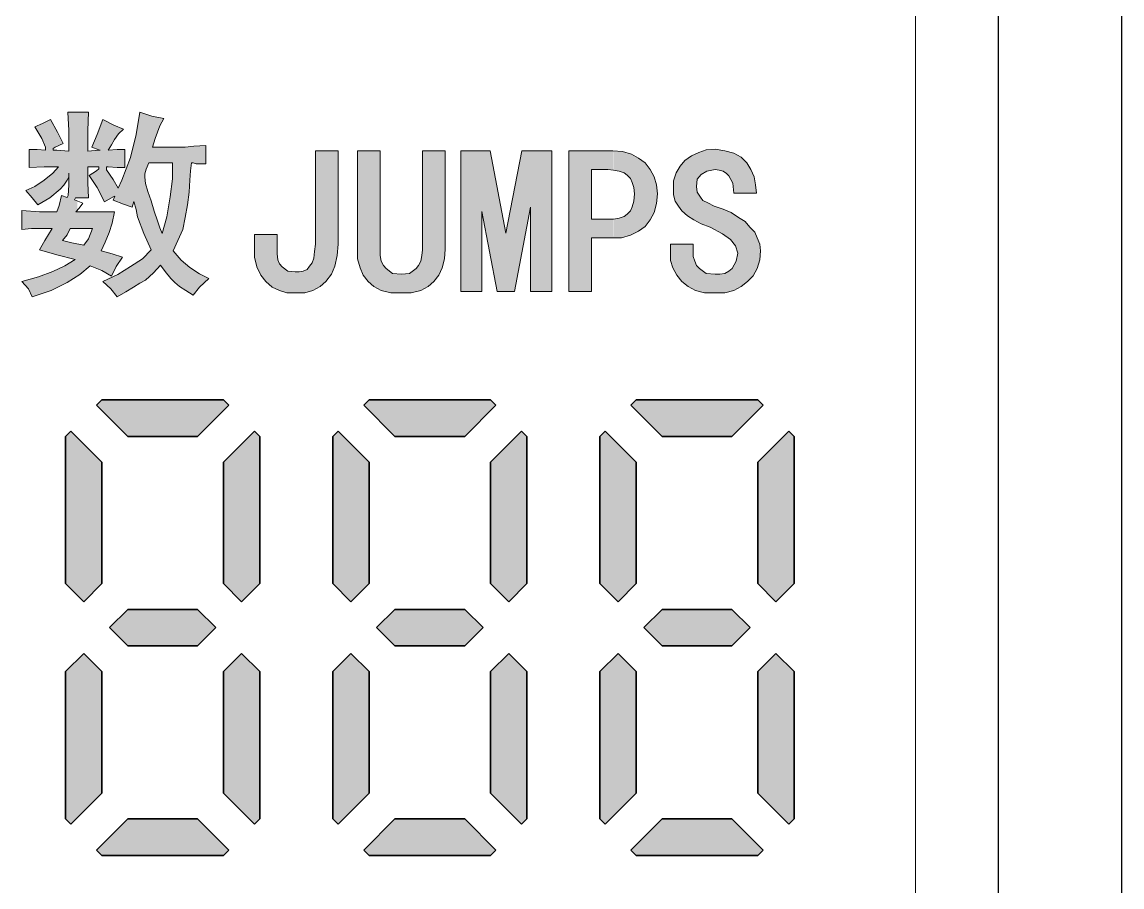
# Model space of a CAD drawing. Header units: millimetres. Extents: x -13 to 383, y -156 to 81.
# Drawn here: x 297.5 to 308.15, y 34.56 to 42.93 of the extents above; entities that cross this region are included whole.
import ezdxf

# ---------------------------------------------------------------- set-up
doc = ezdxf.new("R2010")
doc.units = ezdxf.units.MM
doc.header["$LTSCALE"] = 0.5
doc.layers.get('0').update_dxf_attribs({"lineweight": 18})
doc.layers.add('粗实线层', color=7, linetype='Continuous', lineweight=35)

msp = doc.modelspace()

# ---------------------------------------------------------------- hatches: boundary and pattern name
at = {"layer": '粗实线层', "linetype": 'Continuous'}
h = msp.add_hatch(color=8, dxfattribs=at)
h.paths.add_polyline_path([(297.833835379355, 41.09418986810644), (297.8396068954837, 41.10958057778379), (297.8568450920886, 41.15554910206373), (297.8798548048232, 41.25525785724446), (297.9343743470611, 41.2357865921592), (297.9424972456696, 41.25277945474249), (297.948883943025, 41.35496661242522), (297.948883943025, 41.43166565487198), (297.933544134536, 41.40098603789332), (297.9028645175568, 41.35496661242522), (297.8645149963331, 41.31661709120189), (297.7648062411531, 41.23224814451049), (297.6497576774831, 41.1632190063084), (297.5960683477703, 41.23224814451049), (297.534709113813, 41.30127728271259), (297.6190780605039, 41.33962680393589), (297.7111169114403, 41.40098603789332), (297.7954858581313, 41.47001517609542), (297.849175187844, 41.53137441005271), (297.7111169114403, 41.53137441005271), (297.5653887307911, 41.52370450580804), (297.5653887307911, 41.70011230343556), (297.6420877732374, 41.70011230343556), (297.7250599866363, 41.6924423991909), (297.7250599866363, 41.72048441519311), (297.6881071987057, 41.80494793046216), (297.6190780605039, 41.91999649413222), (297.6957771029502, 41.95067611111088), (297.7724761453977, 41.98902563233432), (297.8415052835995, 41.86630716441945), (297.8951946133122, 41.75892850499406), (297.8184955708659, 41.72057898377074), (297.7986008429764, 41.71063161982613), (297.7986008429764, 41.6924423991909), (297.833835379355, 41.6924423991909), (297.948883943025, 41.68477249494623), (297.948883943025, 41.88419000530757), (297.9412140387805, 42.06059780293509), (298.0329274321113, 42.06059780293509), (298.0329274321113, 41.23224814451049), (298.0141939606679, 41.23224814451049), (298.0038130437385, 41.21053157467858), (298.0329274321113, 41.19933373299671), (298.0329274321113, 41.11295780671171), (298.0179130812269, 41.09418986810644), (298.0329274321113, 41.09418986810644), (298.0329274321113, 40.93312187896828), (297.9642237515141, 40.93312187896825), (297.933544134536, 40.87176264501082), (297.8875247090677, 40.81807331529819), (297.9795635600032, 40.7950636025642), (298.0329274321113, 40.78439082814253), (298.0329274321113, 40.47368295131517), (297.933544134536, 40.41156839033056), (297.7801460496422, 40.3348693478838), (297.5960683477703, 40.27351011392636), (297.5577188265466, 40.35020915637313), (297.4963595925893, 40.41923829457519), (297.6574275817276, 40.46525772004318), (297.7954858581313, 40.51894704975595), (297.9105344218013, 40.57263637946858), (298.0102431769823, 40.63399561342601), (297.833835379355, 40.68001503889414), (297.6650974859721, 40.7260344643621), (297.7187868156849, 40.81807331529819), (297.7878159538867, 40.93312187896825), (297.7264567199294, 40.93312187896825), (297.6650974859721, 40.93312187896825), (297.5883984435258, 40.93312187896825), (297.4963595925893, 40.92545197472359), (297.4963595925893, 41.10952967659574), (297.6650974859721, 41.09418986810644)], flags=0)
h.paths.add_polyline_path([(298.0329274321113, 40.93312187896825), (298.0329274321113, 41.03616702353045), (298.0329274321113, 41.09418986810647), (298.2863597297907, 41.09418986810644), (298.3937383892163, 41.09418986810644), (298.3707286764816, 40.98681120868102), (298.3400490595035, 40.89477235774493), (298.3016995382798, 40.80273350680886), (298.263350017056, 40.71836456011744), (298.3707286764816, 40.68768494313866), (298.4704374316626, 40.65700532616), (298.4090781977053, 40.56496647522391), (298.3630587722371, 40.47292762428785), (298.2710199213017, 40.52661695400062), (298.1559713576316, 40.57263637946858), (298.0562626024505, 40.48826743277718), (298.0329274321113, 40.47368295131517), (298.0329274321113, 40.78439082814251), (298.0946121236732, 40.77205388983009), (298.1406315491415, 40.83341312378749), (298.1789810703652, 40.93312187896825)], flags=0)
h = msp.add_hatch(color=8, dxfattribs=at)
h.paths.add_polyline_path([(298.8863600003056, 41.56972393127614), (298.8863600003056, 41.61200458970453), (298.8863600003056, 41.72312201616953), (299.0763598669921, 41.72312201616953), (299.160728813683, 41.73079192041419), (299.2757773773531, 41.73846182465886), (299.2757773773531, 41.56205402703137), (299.2220880476403, 41.56205402703137), (299.1837385264176, 41.56205402703137), (299.1530589094385, 41.56972393127614), (299.1377191009494, 41.56972393127614), (299.1300491967049, 41.49302488882941), (299.1223792924593, 41.40098603789332), (299.1147093882147, 41.28593747422326), (299.0993695797257, 41.1632190063084), (299.0763598669921, 41.04050053839364), (299.0533501542575, 40.92545197472359), (299.0073307287892, 40.81807331529819), (298.9613113033221, 40.71836456011744), (299.0380103457684, 40.62632570918134), (299.1223792924593, 40.55729657097928), (299.2144181433958, 40.49593733702196), (299.3064569943323, 40.44991791155385), (299.2144181433958, 40.36554896486243), (299.1530589094385, 40.28884992241569), (299.0840297712367, 40.3348693478838), (299.0226705372793, 40.37321886910709), (298.9766511118111, 40.41156839033056), (298.9383015905874, 40.44991791155385), (298.8846122608746, 40.51894704975595), (298.8863600003056, 41.00059820093122), (298.8999520693648, 41.04817044263831), (298.9306316863428, 41.23991804875516), (298.9536413990775, 41.41632584638265), (298.9536413990775, 41.56972393127614)], flags=0)
h.paths.add_polyline_path([(298.547136474109, 41.6234132609888), (298.5543504455188, 41.65329971397196), (298.6008258038217, 41.84584048408428), (298.6391753250454, 42.06059780293509), (298.7542238887155, 42.02224828171177), (298.8692724523856, 41.99923856897777), (298.8309229311619, 41.93020943077568), (298.8079132184283, 41.86885019681824), (298.7849035056936, 41.80749096286095), (298.7618937929601, 41.72312201616953), (298.8863600003056, 41.72312201616953), (298.8863600003056, 41.56972393127614), (298.7235442717374, 41.56972393127614), (298.7005345590027, 41.50836469731874), (298.6851947505137, 41.46234527185061), (298.6851947505137, 41.43166565487198), (298.6928646547582, 41.37030642091455), (298.7158743674918, 41.29360737846793), (298.746553984471, 41.20156852753183), (298.7772336014491, 41.10185977235108), (298.8079132184283, 41.00982092141501), (298.8309229311619, 40.94079178321292), (298.8539326438965, 40.88710245350029), (298.8863600003056, 41.00059820093125), (298.8863600003056, 40.51669995620196), (298.8385928354074, 40.58030628371338), (298.7695636972045, 40.50360724126662), (298.6928646547582, 40.43457810306452), (298.6391753250454, 40.40389848608589), (298.5778160910882, 40.36554896486243), (298.5011170486418, 40.31952953939447), (298.4167481019498, 40.27351011392636), (298.3553888679925, 40.35020915637313), (298.2786898255462, 40.41923829457519), (298.4244180061943, 40.48826743277718), (298.547136474109, 40.56496647522391), (298.662185037779, 40.64166551767067), (298.746553984471, 40.7260344643621), (298.6775248462691, 40.88710245350029), (298.6161656123119, 41.04817044263831), (298.6008258038217, 41.11719958084041), (298.5811031929071, 41.19609002449982), (298.5624762825991, 41.1402092935744), (298.4781073359071, 41.17088891055306), (298.3783985807261, 41.2092384317765), (298.3957050313296, 41.2485712740569), (298.3783985807261, 41.23991804875516), (298.2940296340352, 41.19389862328717), (298.2250004958334, 41.33195689969122), (298.148301453386, 41.44700546336131), (298.2173305915889, 41.49302488882941), (298.2419838552325, 41.51219964944099), (298.2419838552325, 41.53137441005271), (298.1329616448969, 41.53137441005271), (298.1329616448969, 41.37797632515921), (298.1406315491415, 41.23224814451049), (298.0329274321113, 41.23224814451049), (298.0329274321113, 41.65329971397196), (298.0329274321113, 42.06059780293509), (298.1406315491415, 42.06059780293509), (298.1329616448969, 41.88419000530757), (298.1329616448969, 41.68477249494623), (298.2403403043224, 41.6924423991909), (298.2531574839373, 41.6924423991909), (298.2403403043224, 41.69756927103674), (298.1713111661206, 41.72057898377074), (298.2250004958334, 41.84329745168549), (298.2786898255462, 41.98902563233432), (298.3860684849717, 41.93533630262155), (298.4781073359071, 41.89698678139825), (298.4320879104389, 41.85096735593012), (298.3937383892163, 41.7972780262175), (298.3630587722371, 41.74358869650473), (298.3323709938491, 41.6924423991909), (298.4167481019498, 41.70011230343556), (298.4934471443962, 41.70011230343556), (298.4934471443962, 41.65329971397199), (298.4934471443962, 41.52370450580804), (298.4167481019498, 41.52370450580804), (298.3323791552589, 41.53137441005271), (298.3155247115726, 41.53137441005271), (298.3155247115726, 41.50296674586974), (298.3783985807261, 41.40865594213798), (298.428595208049, 41.32332167569044), (298.4627675274181, 41.40098603789332)], flags=0)
h = msp.add_hatch(color=8, dxfattribs=at)
h.paths.add_polyline_path([(303.4235322439735, 41.19892271860022), (303.4278801972092, 41.2380542977269), (303.4314026150166, 41.26975605799697), (303.4235322439735, 41.33271902634971), (303.4077915018852, 41.3799412526142), (303.3920507597968, 41.41929310783468), (303.3605692756202, 41.45077459201096), (303.3290877914434, 41.47438570514322), (303.2818655651795, 41.49012644723143), (303.2267729678713, 41.49799681827545), (303.2234951351742, 41.68650301180455), (303.3133470493561, 41.67901535228944), (303.399921130841, 41.65540423915718), (303.4707544702375, 41.61605238393673), (303.5337174385898, 41.56883015767221), (303.5809396648548, 41.5058671893195), (303.6202915200757, 41.43503384992275), (303.6439026332072, 41.35633013948194), (303.6517730042513, 41.26975605799697), (303.6439026332072, 41.17531160546798), (303.6202915200757, 41.08873752398301), (303.5809396648548, 41.01790418458626), (303.5337174385898, 40.95494121623352), (303.4707544702375, 40.90771898996903), (303.3920507597968, 40.86836713474855), (303.305476678312, 40.84475602161632), (303.2234951351742, 40.84475602161632), (303.2234951351742, 41.02577455563028), (303.2818655651795, 41.03364492667433), (303.3290877914434, 41.04938566876254), (303.3605692756202, 41.0729967818948), (303.3920507597968, 41.10447826607123), (303.4077915018852, 41.14383012129156)], flags=0)
h.paths.add_polyline_path([(303.8091804251337, 41.26188568695295), (303.8091804251337, 41.26902564092751), (303.8091804251337, 41.31697828426149), (303.8091804251337, 41.39568199470227), (303.8327915382652, 41.47438570514322), (303.8721433934861, 41.53734867349593), (303.91936561975, 41.59244127080447), (303.9823285881034, 41.63966349706897), (304.0531619274999, 41.67114498124539), (304.1239952668964, 41.69475609437765), (304.2105693483812, 41.7026264654217), (304.3050138009102, 41.68688572333349), (304.3915878823961, 41.66327461020123), (304.4624212217926, 41.6239227549809), (304.5175138191008, 41.56883015767221), (304.5568656743216, 41.5058671893195), (304.5883471584983, 41.43503384992275), (304.6040879005856, 41.35633013948194), (304.6119582716298, 41.27762642904102), (304.3915878823961, 41.27762642904102), (304.383717511352, 41.37207088157004), (304.3443656561311, 41.4429042209668), (304.3207545429985, 41.46651533409917), (304.2892730588229, 41.49012644723143), (304.2499212036021, 41.49799681827545), (304.2105693483812, 41.5058671893195), (304.1318656379406, 41.49012644723143), (304.0767730406324, 41.45864496305501), (304.0374211854115, 41.41142273679048), (304.0295508143674, 41.34058939739373), (304.0374211854115, 41.28549680008518), (304.0689026695882, 41.23827457382055), (304.0925137827207, 41.20679308964426), (304.1397360089847, 41.183181976512), (304.202698977337, 41.15170049233572), (304.2892730588229, 41.1202190081593), (304.3679767692636, 41.08873752398301), (304.4388101086601, 41.04151529771849), (304.5017730770124, 41.00216344249804), (304.5489953032774, 40.9470708451895), (304.5962175295414, 40.89984861892498), (304.619828642674, 40.84475602161632), (304.6434397558065, 40.78179305326358), (304.6513101268506, 40.71883008491102), (304.6434397558065, 40.63225600342605), (304.619828642674, 40.54568192194108), (304.5804767874541, 40.47484858254433), (304.5253841901449, 40.41975598523564), (304.4624212217926, 40.37253375897114), (304.3915878823961, 40.33318190375081), (304.3050138009102, 40.30957079061841), (304.2105693483812, 40.30957079061841), (304.1082545248091, 40.30957079061841), (304.0216804433232, 40.33318190375081), (303.9508471039267, 40.37253375897114), (303.8878841355744, 40.41975598523564), (303.8406619093093, 40.48271895358835), (303.8013100540895, 40.5535522929851), (303.777698940957, 40.62438563238186), (303.777698940957, 40.71095971386683), (303.777698940957, 40.78179305326358), (303.9980693301918, 40.78179305326358), (303.9980693301918, 40.71883008491102), (303.9980693301918, 40.66373748760233), (304.013810072279, 40.61651526133784), (304.0295508143674, 40.57716340611736), (304.061032298544, 40.54568192194108), (304.1239952668964, 40.49845969567656), (304.2105693483812, 40.49058932463254), (304.2577915746463, 40.49058932463254), (304.3050138009102, 40.49845969567656), (304.3443656561311, 40.52207080880882), (304.3758471403078, 40.54568192194108), (304.4151989955276, 40.61651526133784), (304.4309397376159, 40.69521897177876), (304.4073286244834, 40.76605231117551), (304.3601063982194, 40.82901527952811), (304.2814026877788, 40.88410787683677), (304.1633471221172, 40.9470708451895), (304.0767730406324, 40.97855232936578), (304.0059397012359, 41.01790418458626), (303.9429767328825, 41.0572560398067), (303.8878841355744, 41.10447826607123), (303.8564026513977, 41.15170049233572), (303.824921167221, 41.19892271860022)], flags=0)
h.paths.add_polyline_path([(302.7939025604461, 40.32531153270662), (302.7939025604461, 41.42388235693051), (302.7939025604461, 41.68688572333349), (303.2189025968271, 41.68688572333349), (303.2234951351742, 41.68650301180455), (303.2234951351742, 41.49799681827545), (303.1716803705621, 41.5058671893195), (303.0142729496808, 41.5058671893195), (303.0142729496808, 41.02577455563028), (303.1716803705621, 41.02577455563028), (303.2267729678713, 41.02577455563028), (303.2234951351742, 40.84475602161635), (303.211032225783, 40.84475602161632), (303.0142729496808, 40.84475602161632), (303.0142729496808, 40.32531153270662)], flags=0)
h.paths.add_polyline_path([(302.1839488045296, 40.89029173979995), (302.2728277691435, 41.35161588946244), (302.3374210398894, 41.68688572333349), (302.6286247685206, 41.68688572333349), (302.6286247685206, 40.32531153270662), (302.4239951213742, 40.32531153270662), (302.4239951213742, 41.139723840747), (302.2665877004929, 40.32531153270662), (302.1013099085663, 40.32531153270662), (301.9517728587292, 41.09900322534489), (301.9517728587292, 40.32531153270662), (301.7471432115828, 40.32531153270662), (301.7471432115828, 41.35161588946244), (301.7471432115828, 41.68688572333349), (302.0304765691698, 41.68688572333349), (302.0950698399158, 41.35161588946244)], flags=0)
h.paths.add_polyline_path([(301.377235772511, 40.72670045595504), (301.377235772511, 41.34129210839561), (301.377235772511, 41.68688572333349), (301.5976061617446, 41.68688572333349), (301.5976061617446, 40.73457082699909), (301.5897357907015, 40.64012637447007), (301.566124677569, 40.5535522929851), (301.5346431933923, 40.48271895358835), (301.4874209671283, 40.41975598523564), (301.4323283698191, 40.37253375897114), (301.3614950304226, 40.33318190375081), (301.2670505778936, 40.30957079061841), (301.1726061253646, 40.30957079061841), (301.0702913017914, 40.30957079061841), (300.9758468492624, 40.33318190375081), (300.9050135098659, 40.37253375897114), (300.8499209125567, 40.41975598523564), (300.8026986862927, 40.48271895358835), (300.771217202116, 40.5535522929851), (300.7476060889835, 40.64012637447007), (300.7476060889835, 40.73457082699909), (300.7476060889835, 41.34129210839555), (300.7476060889835, 41.68688572333349), (300.9679764782182, 41.68688572333349), (300.9679764782182, 41.34129210839555), (300.9679764782182, 40.72670045595504), (300.9679764782182, 40.67160785864638), (300.9758468492624, 40.61651526133784), (300.9994579623949, 40.57716340611736), (301.0230690755274, 40.54568192194108), (301.0860320438798, 40.49845969567656), (301.1726061253646, 40.49058932463254), (301.2513098358053, 40.49845969567656), (301.3142728041576, 40.54568192194108), (301.3378839172901, 40.57716340611736), (301.3614950304226, 40.61651526133784), (301.3693654014668, 40.67160785864638)], flags=0)
h.paths.add_polyline_path([(300.3383467946919, 40.78179305326358), (300.3383467946919, 41.28967320306128), (300.3383467946919, 41.68688572333349), (300.5587171839255, 41.68688572333349), (300.5587171839255, 40.78179305326358), (300.5508468128813, 40.67160785864638), (300.5272356997499, 40.56929303507331), (300.4957542155732, 40.49058932463254), (300.440661618265, 40.41975598523564), (300.3855690209558, 40.37253375897114), (300.3147356815593, 40.33318190375081), (300.2360319711187, 40.30957079061841), (300.1494578896338, 40.30957079061841), (300.0628838081479, 40.30957079061841), (299.9920504687515, 40.33318190375081), (299.9212171293549, 40.3646633879271), (299.8582541610027, 40.41975598523564), (299.8110319347376, 40.48271895358835), (299.7716800795178, 40.56142266402929), (299.7480689663853, 40.65586711655828), (299.7480689663853, 40.77392268221956), (299.7480689663853, 40.87623750579274), (299.968439355619, 40.87623750579274), (299.968439355619, 40.7503115690873), (299.968439355619, 40.68734860073459), (299.9763097266631, 40.63225600342605), (299.9920504687515, 40.59290414820558), (300.015661581884, 40.56142266402929), (300.0707541791921, 40.52207080880882), (300.1415875185897, 40.51420043776477), (300.1809393738095, 40.51420043776477), (300.2202912290304, 40.52207080880882), (300.2596430842501, 40.53781155089703), (300.2832541973826, 40.56929303507331), (300.3068653105151, 40.60077451924963), (300.3226060526035, 40.64799674551426), (300.3304764236477, 40.71095971386683)], flags=0)
h = msp.add_hatch(color=8, dxfattribs=at)
h.paths.add_polyline_path([(298.5206605031314, 38.92056893629652), (298.2553998526031, 39.18582958676961), (298.2194063642352, 39.22182307512998), (298.2710934030316, 39.27351011392636), (299.447563995294, 39.27351011392636), (299.4992510338279, 39.22182307512992), (299.1979968949317, 38.92056893629643)], flags=0)
h.paths.add_polyline_path([(299.4475639950313, 37.49366544270075), (299.4475639950314, 38.46259070297157), (299.4475639950314, 38.67100183654378), (299.7488181338688, 38.97225597508896), (299.8005051726316, 38.92056893632622), (299.8005051726315, 37.49366544280346), (299.6240345839319, 37.31719485410594)], flags=0)
h.paths.add_polyline_path([(298.5206605030042, 36.8911571651748), (298.4311576192549, 36.98066004891473), (298.344189914195, 37.06762775396561), (298.5206605030042, 37.24409834267783), (299.1979968950103, 37.24409834272632), (299.3744674838268, 37.06762775392809), (299.1979968950588, 36.89115716517472)], flags=0)
h.paths.add_polyline_path([(297.9181522254315, 37.49366544280352), (297.9181522254315, 38.0655183746118), (297.9181522254315, 38.92056893649044), (297.9698392641943, 38.97225597508901), (298.2710934030459, 38.67100183630018), (298.2710934030316, 37.4936654427008), (298.0946228143322, 37.31719485410599)], flags=0)
h.paths.add_polyline_path([(297.9181522254315, 35.21468657136219), (297.9181522254315, 36.2290588559481), (297.9181522254315, 36.64159006504912), (298.0946228141309, 36.81806065374656), (298.2710934029884, 36.64159006510869), (298.2710934030316, 35.46425367137405), (297.9698392641943, 35.16299953276356)], flags=0)
h.paths.add_polyline_path([(298.2194063642352, 34.91343243272266), (298.3934498434626, 35.08747591191388), (298.5206605031314, 35.21468657155611), (299.1979968947718, 35.2146865715263), (299.4992510338279, 34.91343243272274), (299.4475639950314, 34.86174539392636), (298.2710934030316, 34.8617453939263)], flags=0)
h.paths.add_polyline_path([(299.4475639950314, 35.46425367157008), (299.4475639950314, 35.72562786820635), (299.4475639950313, 36.64159006515189), (299.6240345837307, 36.8180606537467), (299.8005051725882, 36.64159006510877), (299.8005051726316, 35.21468657123165), (299.7488181338688, 35.16299953276368)], flags=0)
h = msp.add_hatch(color=8, dxfattribs=at)
h.paths.add_polyline_path([(301.786232197587, 38.92056893629652), (302.0514928481153, 39.18582958676961), (302.0874863364831, 39.22182307512998), (302.0357992976867, 39.27351011392628), (300.8593287054243, 39.27351011392628), (300.8076416668904, 39.22182307512992), (301.1088958057865, 38.92056893629643)], flags=0)
h.paths.add_polyline_path([(300.8593287056869, 37.49366544270075), (300.8593287056868, 38.46259070297157), (300.8593287056868, 38.67100183654378), (300.5580745668495, 38.97225597508896), (300.5063875280868, 38.92056893632622), (300.5063875280869, 37.4936654428034), (300.6828581167863, 37.31719485410594)], flags=0)
h.paths.add_polyline_path([(301.7862321977142, 36.89115716517472), (301.8757350814635, 36.98066004891473), (301.9627027865234, 37.06762775396561), (301.7862321977142, 37.24409834267783), (301.108895805708, 37.24409834272632), (300.9324252168915, 37.06762775392809), (301.1088958056595, 36.89115716517472)], flags=0)
h.paths.add_polyline_path([(302.3887404752867, 37.49366544280352), (302.3887404752867, 38.0655183746118), (302.3887404752867, 38.92056893649038), (302.337053436524, 38.97225597508901), (302.0357992976724, 38.67100183630018), (302.0357992976867, 37.4936654427008), (302.2122698863861, 37.31719485410599)], flags=0)
h.paths.add_polyline_path([(302.3887404752867, 35.21468657136219), (302.3887404752867, 36.2290588559481), (302.3887404752867, 36.64159006504912), (302.2122698865874, 36.81806065374656), (302.0357992977299, 36.64159006510869), (302.0357992976867, 35.46425367137405), (302.337053436524, 35.16299953276356)], flags=0)
h.paths.add_polyline_path([(302.0874863364831, 34.91343243272266), (301.9134428572556, 35.08747591191388), (301.786232197587, 35.21468657155611), (301.1088958059465, 35.2146865715263), (300.8076416668904, 34.91343243272274), (300.8593287056868, 34.86174539392636), (302.0357992976867, 34.8617453939263)], flags=0)
h.paths.add_polyline_path([(300.8593287056868, 35.46425367157008), (300.8593287056868, 35.72562786820635), (300.8593287056869, 36.64159006515189), (300.6828581169875, 36.8180606537467), (300.5063875281301, 36.64159006510877), (300.5063875280868, 35.21468657123165), (300.5580745668495, 35.16299953276368)], flags=0)
h = msp.add_hatch(color=8, dxfattribs=at)
h.paths.add_polyline_path([(304.374467499987, 38.92056893629652), (304.6397281505153, 39.18582958676961), (304.6757216388831, 39.22182307512998), (304.6240346000867, 39.27351011392628), (303.4475640078243, 39.27351011392628), (303.3958769692904, 39.22182307512992), (303.6971311081865, 38.92056893629643)], flags=0)
h.paths.add_polyline_path([(303.4475640080869, 37.49366544270075), (303.4475640080868, 38.46259070297157), (303.4475640080868, 38.67100183654378), (303.1463098692495, 38.97225597508896), (303.0946228304867, 38.92056893632622), (303.0946228304869, 37.4936654428034), (303.2710934191863, 37.31719485410594)], flags=0)
h.paths.add_polyline_path([(304.3744675001142, 36.89115716517472), (304.4639703838633, 36.98066004891473), (304.5509380889234, 37.06762775396561), (304.3744675001142, 37.24409834267783), (303.697131108108, 37.24409834272632), (303.5206605192915, 37.06762775392809), (303.6971311080595, 36.89115716517472)], flags=0)
h.paths.add_polyline_path([(304.9769757776867, 37.49366544280352), (304.9769757776867, 38.0655183746118), (304.9769757776867, 38.92056893649038), (304.925288738924, 38.97225597508901), (304.6240346000724, 38.67100183630018), (304.6240346000867, 37.4936654427008), (304.8005051887861, 37.31719485410599)], flags=0)
h.paths.add_polyline_path([(304.9769757776867, 35.21468657136219), (304.9769757776867, 36.2290588559481), (304.9769757776867, 36.64159006504912), (304.8005051889874, 36.81806065374656), (304.6240346001298, 36.64159006510869), (304.6240346000867, 35.46425367137405), (304.925288738924, 35.16299953276356)], flags=0)
h.paths.add_polyline_path([(304.6757216388831, 34.91343243272266), (304.5016781596557, 35.08747591191388), (304.374467499987, 35.21468657155611), (303.6971311083465, 35.2146865715263), (303.3958769692904, 34.91343243272274), (303.4475640080868, 34.86174539392636), (304.6240346000866, 34.8617453939263)], flags=0)
h.paths.add_polyline_path([(303.4475640080868, 35.46425367157008), (303.4475640080868, 35.72562786820635), (303.4475640080869, 36.64159006515189), (303.2710934193875, 36.8180606537467), (303.0946228305301, 36.64159006510877), (303.0946228304867, 35.21468657123165), (303.1463098692495, 35.16299953276368)], flags=0)

# ---------------------------------------------------------------- linework, layer by layer
at = {"color": 4, "linetype": 'Continuous', "lineweight": 25}
for p, q in [((306.9534464405111, 48.64999987148562), (306.9534464405111, 20.64999900721827)), ((308.1534467303387, 20.64999900721827), (308.1534467303387, 48.64999987148562))]:
    msp.add_line(p, q, dxfattribs=at)
at = {"ltscale": 0.5}
for p, q in [((306.9534464405111, 20.64999900721827), (306.9534464405111, 48.64999987148562)), ((308.1534467303387, 48.64999987148562), (308.1534467303387, 20.64999900721827))]:
    msp.add_line(p, q, dxfattribs=at)
at = {"color": 8, "ltscale": 0.5}
msp.add_line((306.1534464405111, 22.44999900738389), (306.1534464405111, 46.84999987143186), dxfattribs=at)
at = {"color": 8, "lineweight": 0}
for points in [[(298.1329616448969, 41.68477249494623), (298.2403403043224, 41.6924423991909), (298.2531574839373, 41.6924423991909), (298.2403403043224, 41.69756927103674), (298.1713111661206, 41.72057898377074), (298.2250004958334, 41.84329745168549), (298.2786898255462, 41.98902563233432), (298.3860684849717, 41.93533630262155), (298.4781073359071, 41.89698678139825), (298.4320879104389, 41.85096735593012), (298.3937383892163, 41.7972780262175), (298.3630587722371, 41.74358869650473), (298.3323709938491, 41.6924423991909), (298.3323791552589, 41.6924423991909), (298.4167481019498, 41.70011230343556), (298.4934471443962, 41.70011230343556), (298.4934471443962, 41.52370450580804), (298.4167481019498, 41.52370450580804), (298.3323791552589, 41.53137441005271), (298.3155247115726, 41.53137441005271), (298.3155247115726, 41.50296674586974), (298.3783985807261, 41.40865594213798), (298.428595208049, 41.32332167569044), (298.4627675274181, 41.40098603789332), (298.547136474109, 41.6234132609888), (298.6008258038217, 41.84584048408428), (298.6391753250454, 42.06059780293509), (298.7542238887155, 42.02224828171177), (298.8692724523856, 41.99923856897777), (298.8309229311619, 41.93020943077568), (298.8079132184283, 41.86885019681824), (298.7849035056936, 41.80749096286095), (298.7618937929601, 41.72312201616953), (299.0763598669921, 41.72312201616953), (299.160728813683, 41.73079192041419), (299.2757773773531, 41.73846182465886), (299.2757773773531, 41.56205402703137), (299.2220880476403, 41.56205402703137), (299.1837385264176, 41.56205402703137), (299.1530589094385, 41.56972393127614), (299.1377191009494, 41.56972393127614), (299.1300491967049, 41.49302488882941), (299.1223792924593, 41.40098603789332), (299.1147093882147, 41.28593747422326), (299.0993695797257, 41.1632190063084), (299.0763598669921, 41.04050053839364), (299.0533501542575, 40.92545197472359), (299.0073307287892, 40.81807331529819), (298.9613113033221, 40.71836456011744), (299.0380103457684, 40.62632570918134), (299.1223792924593, 40.55729657097928), (299.2144181433958, 40.49593733702196), (299.3064569943323, 40.44991791155385), (299.2144181433958, 40.36554896486243), (299.1530589094385, 40.28884992241569), (299.0840297712367, 40.3348693478838), (299.0226705372793, 40.37321886910709), (298.9766511118111, 40.41156839033056), (298.9383015905874, 40.44991791155385), (298.8846122608746, 40.51894704975595), (298.8385928354074, 40.58030628371338), (298.7695636972045, 40.50360724126662), (298.6928646547582, 40.43457810306452), (298.6391753250454, 40.40389848608589), (298.5778160910882, 40.36554896486243), (298.5011170486418, 40.31952953939447), (298.4167481019498, 40.27351011392636), (298.3553888679925, 40.35020915637313), (298.2786898255462, 40.41923829457519), (298.4244180061943, 40.48826743277718), (298.547136474109, 40.56496647522391), (298.662185037779, 40.64166551767067), (298.746553984471, 40.7260344643621), (298.6775248462691, 40.88710245350029), (298.6161656123119, 41.04817044263831), (298.6008258038217, 41.11719958084041), (298.5811031929071, 41.19609002449982), (298.5624762825991, 41.1402092935744), (298.4781073359071, 41.17088891055306), (298.3783985807261, 41.2092384317765), (298.3957050313296, 41.2485712740569), (298.3783985807261, 41.23991804875516), (298.2940296340352, 41.19389862328717), (298.2250004958334, 41.33195689969122), (298.148301453386, 41.44700546336131), (298.2173305915889, 41.49302488882941), (298.2419838552325, 41.51219964944099), (298.2419838552325, 41.53137441005271), (298.2403403043224, 41.53137441005271), (298.1329616448969, 41.53137441005271), (298.1329616448969, 41.37797632515921), (298.1406315491415, 41.23224814451049), (298.0141939606679, 41.23224814451049), (298.0038130437385, 41.21053157467858), (298.0869422194287, 41.17855881479773), (298.0485926982061, 41.13253938932974), (298.0179130812269, 41.09418986810644), (298.2863597297907, 41.09418986810644), (298.3937383892163, 41.09418986810644), (298.3707286764816, 40.98681120868102), (298.3400490595035, 40.89477235774493), (298.3016995382798, 40.80273350680886), (298.263350017056, 40.71836456011744), (298.3707286764816, 40.68768494313866), (298.4704374316626, 40.65700532616), (298.4090781977053, 40.56496647522391), (298.3630587722371, 40.47292762428785), (298.2710199213017, 40.52661695400062), (298.1559713576316, 40.57263637946858), (298.0562626024505, 40.48826743277718), (297.933544134536, 40.41156839033056), (297.7801460496422, 40.3348693478838), (297.5960683477703, 40.27351011392636), (297.5577188265466, 40.35020915637313), (297.4963595925893, 40.41923829457519), (297.6574275817276, 40.46525772004318), (297.7954858581313, 40.51894704975595), (297.9105344218013, 40.57263637946858), (298.0102431769823, 40.63399561342601), (297.833835379355, 40.68001503889414), (297.6650974859721, 40.7260344643621), (297.7187868156849, 40.81807331529819), (297.7878159538867, 40.93312187896825), (297.7264567199294, 40.93312187896825), (297.6650974859721, 40.93312187896825), (297.5883984435258, 40.93312187896825), (297.4963595925893, 40.92545197472359), (297.4963595925893, 41.10952967659574), (297.6650974859721, 41.09418986810644), (297.833835379355, 41.09418986810644), (297.8568450920886, 41.15554910206373), (297.8798548048232, 41.25525785724446), (297.9343743470611, 41.2357865921592), (297.9424972456696, 41.25277945474249), (297.948883943025, 41.35496661242522), (297.948883943025, 41.47001517609542), (297.948883943025, 41.43166565487198), (297.933544134536, 41.40098603789332), (297.9028645175568, 41.35496661242522), (297.8645149963331, 41.31661709120189), (297.7648062411531, 41.23224814451049), (297.6497576774831, 41.1632190063084), (297.5960683477703, 41.23224814451049), (297.534709113813, 41.30127728271259), (297.6190780605039, 41.33962680393589), (297.7111169114403, 41.40098603789332), (297.7954858581313, 41.47001517609542), (297.849175187844, 41.53137441005271), (297.7111169114403, 41.53137441005271), (297.5653887307911, 41.52370450580804), (297.5653887307911, 41.70011230343556), (297.6420877732374, 41.70011230343556), (297.7250599866363, 41.6924423991909), (297.7250599866363, 41.72048441519311), (297.6881071987057, 41.80494793046216), (297.6190780605039, 41.91999649413222), (297.6957771029502, 41.95067611111088), (297.7724761453977, 41.98902563233432), (297.8415052835995, 41.86630716441945), (297.8951946133122, 41.75892850499406), (297.8184955708659, 41.72057898377074), (297.7986008429764, 41.71063161982613), (297.7986008429764, 41.6924423991909), (297.833835379355, 41.6924423991909), (297.948883943025, 41.68477249494623), (297.948883943025, 41.88419000530757), (297.9412140387805, 42.06059780293509), (298.1406315491415, 42.06059780293509), (298.1329616448969, 41.88419000530757)], [(302.4239951213742, 41.139723840747), (302.2665877004929, 40.32531153270662), (302.1013099085663, 40.32531153270662), (301.9517728587292, 41.09900322534489), (301.9517728587292, 40.32531153270662), (301.7471432115828, 40.32531153270662), (301.7471432115828, 41.68688572333349), (302.0304765691698, 41.68688572333349), (302.1839488045296, 40.89029173979995), (302.3374210398894, 41.68688572333349), (302.6286247685206, 41.68688572333349), (302.6286247685206, 40.32531153270662), (302.4239951213742, 40.32531153270662)]]:
    msp.add_lwpolyline(points, close=True, dxfattribs=at)
for points in [[(300.5587171839255, 40.78179305326358), (300.5508468128813, 40.67160785864638), (300.5272356997499, 40.56929303507331), (300.4957542155732, 40.49058932463254), (300.440661618265, 40.41975598523564), (300.3855690209558, 40.37253375897114), (300.3147356815593, 40.33318190375081), (300.2360319711187, 40.30957079061841), (300.1494578896338, 40.30957079061841), (300.0628838081479, 40.30957079061841), (299.9920504687515, 40.33318190375081), (299.9212171293549, 40.3646633879271), (299.8582541610027, 40.41975598523564), (299.8110319347376, 40.48271895358835), (299.7716800795178, 40.56142266402929), (299.7480689663853, 40.65586711655828), (299.7480689663853, 40.77392268221956), (299.7480689663853, 40.87623750579274), (299.968439355619, 40.87623750579274), (299.968439355619, 40.7503115690873), (299.968439355619, 40.68734860073459), (299.9763097266631, 40.63225600342605), (299.9920504687515, 40.59290414820558), (300.015661581884, 40.56142266402929), (300.0707541791921, 40.52207080880882), (300.1415875185897, 40.51420043776477), (300.1809393738095, 40.51420043776477), (300.2202912290304, 40.52207080880882), (300.2596430842501, 40.53781155089703), (300.2832541973826, 40.56929303507331), (300.3068653105151, 40.60077451924963), (300.3226060526035, 40.64799674551426), (300.3304764236477, 40.71095971386683), (300.3383467946919, 40.78179305326358), (300.3383467946919, 41.68688572333349), (300.5587171839255, 41.68688572333349), (300.5587171839255, 40.78179305326358)], [(301.5976061617446, 40.73457082699909), (301.5897357907015, 40.64012637447007), (301.566124677569, 40.5535522929851), (301.5346431933923, 40.48271895358835), (301.4874209671283, 40.41975598523564), (301.4323283698191, 40.37253375897114), (301.3614950304226, 40.33318190375081), (301.2670505778936, 40.30957079061841), (301.1726061253646, 40.30957079061841), (301.0702913017914, 40.30957079061841), (300.9758468492624, 40.33318190375081), (300.9050135098659, 40.37253375897114), (300.8499209125567, 40.41975598523564), (300.8026986862927, 40.48271895358835), (300.771217202116, 40.5535522929851), (300.7476060889835, 40.64012637447007), (300.7476060889835, 40.73457082699909), (300.7476060889835, 41.68688572333349), (300.9679764782182, 41.68688572333349), (300.9679764782182, 40.72670045595504), (300.9679764782182, 40.67160785864638), (300.9758468492624, 40.61651526133784), (300.9994579623949, 40.57716340611736), (301.0230690755274, 40.54568192194108), (301.0860320438798, 40.49845969567656), (301.1726061253646, 40.49058932463254), (301.2513098358053, 40.49845969567656), (301.3142728041576, 40.54568192194108), (301.3378839172901, 40.57716340611736), (301.3614950304226, 40.61651526133784), (301.3693654014668, 40.67160785864638), (301.377235772511, 40.72670045595504), (301.377235772511, 41.68688572333349), (301.5976061617446, 41.68688572333349), (301.5976061617446, 40.73457082699909)], [(303.6517730042513, 41.26975605799697), (303.6439026332072, 41.17531160546798), (303.6202915200757, 41.08873752398301), (303.5809396648548, 41.01790418458626), (303.5337174385898, 40.95494121623352), (303.4707544702375, 40.90771898996903), (303.3920507597968, 40.86836713474855), (303.305476678312, 40.84475602161632), (303.211032225783, 40.84475602161632), (303.0142729496808, 40.84475602161632), (303.0142729496808, 40.32531153270662), (302.7939025604461, 40.32531153270662), (302.7939025604461, 41.68688572333349), (303.2189025968271, 41.68688572333349), (303.3133470493561, 41.67901535228944), (303.399921130841, 41.65540423915718), (303.4707544702375, 41.61605238393673), (303.5337174385898, 41.56883015767221), (303.5809396648548, 41.5058671893195), (303.6202915200757, 41.43503384992275), (303.6439026332072, 41.35633013948194), (303.6517730042513, 41.26975605799697)], [(304.6513101268506, 40.71883008491102), (304.6434397558065, 40.63225600342605), (304.619828642674, 40.54568192194108), (304.5804767874541, 40.47484858254433), (304.5253841901449, 40.41975598523564), (304.4624212217926, 40.37253375897114), (304.3915878823961, 40.33318190375081), (304.3050138009102, 40.30957079061841), (304.2105693483812, 40.30957079061841), (304.1082545248091, 40.30957079061841), (304.0216804433232, 40.33318190375081), (303.9508471039267, 40.37253375897114), (303.8878841355744, 40.41975598523564), (303.8406619093093, 40.48271895358835), (303.8013100540895, 40.5535522929851), (303.777698940957, 40.62438563238186), (303.777698940957, 40.71095971386683), (303.777698940957, 40.78179305326358), (303.9980693301918, 40.78179305326358), (303.9980693301918, 40.71883008491102), (303.9980693301918, 40.66373748760233), (304.013810072279, 40.61651526133784), (304.0295508143674, 40.57716340611736), (304.061032298544, 40.54568192194108), (304.1239952668964, 40.49845969567656), (304.2105693483812, 40.49058932463254), (304.2577915746463, 40.49058932463254), (304.3050138009102, 40.49845969567656), (304.3443656561311, 40.52207080880882), (304.3758471403078, 40.54568192194108), (304.4151989955276, 40.61651526133784), (304.4309397376159, 40.69521897177876), (304.4073286244834, 40.76605231117551), (304.3601063982194, 40.82901527952811), (304.2814026877788, 40.88410787683677), (304.1633471221172, 40.9470708451895), (304.0767730406324, 40.97855232936578), (304.0059397012359, 41.01790418458626), (303.9429767328825, 41.0572560398067), (303.8878841355744, 41.10447826607123), (303.8564026513977, 41.15170049233572), (303.824921167221, 41.19892271860022), (303.8091804251337, 41.26188568695295), (303.8091804251337, 41.31697828426149), (303.8091804251337, 41.39568199470227), (303.8327915382652, 41.47438570514322), (303.8721433934861, 41.53734867349593), (303.91936561975, 41.59244127080447), (303.9823285881034, 41.63966349706897), (304.0531619274999, 41.67114498124539), (304.1239952668964, 41.69475609437765), (304.2105693483812, 41.7026264654217), (304.3050138009102, 41.68688572333349), (304.3915878823961, 41.66327461020123), (304.4624212217926, 41.6239227549809), (304.5175138191008, 41.56883015767221), (304.5568656743216, 41.5058671893195), (304.5883471584983, 41.43503384992275), (304.6040879005856, 41.35633013948194), (304.6119582716298, 41.27762642904102), (304.3915878823961, 41.27762642904102), (304.383717511352, 41.37207088157004), (304.3443656561311, 41.4429042209668), (304.3207545429985, 41.46651533409917), (304.2892730588229, 41.49012644723143), (304.2499212036021, 41.49799681827545), (304.2105693483812, 41.5058671893195), (304.1318656379406, 41.49012644723143), (304.0767730406324, 41.45864496305501), (304.0374211854115, 41.41142273679048), (304.0295508143674, 41.34058939739373), (304.0374211854115, 41.28549680008518), (304.0689026695882, 41.23827457382055), (304.0925137827207, 41.20679308964426), (304.1397360089847, 41.183181976512), (304.202698977337, 41.15170049233572), (304.2892730588229, 41.1202190081593), (304.3679767692636, 41.08873752398301), (304.4388101086601, 41.04151529771849), (304.5017730770124, 41.00216344249804), (304.5489953032774, 40.9470708451895), (304.5962175295414, 40.89984861892498), (304.619828642674, 40.84475602161632), (304.6434397558065, 40.78179305326358), (304.6513101268506, 40.71883008491102)], [(298.7235442717374, 41.56972393127614), (298.7005345590027, 41.50836469731874), (298.6851947505137, 41.46234527185061), (298.6851947505137, 41.43166565487198), (298.6928646547582, 41.37030642091455), (298.7158743674918, 41.29360737846793), (298.746553984471, 41.20156852753183), (298.7772336014491, 41.10185977235108), (298.8079132184283, 41.00982092141501), (298.8309229311619, 40.94079178321292), (298.8539326438965, 40.88710245350029), (298.8999520693648, 41.04817044263831), (298.9306316863428, 41.23991804875516), (298.9536413990775, 41.41632584638265), (298.9536413990775, 41.56972393127614), (298.7235442717374, 41.56972393127614)], [(303.4314026150166, 41.26975605799697), (303.4235322439735, 41.33271902634971), (303.4077915018852, 41.3799412526142), (303.3920507597968, 41.41929310783468), (303.3605692756202, 41.45077459201096), (303.3290877914434, 41.47438570514322), (303.2818655651795, 41.49012644723143), (303.2267729678713, 41.49799681827545), (303.1716803705621, 41.5058671893195), (303.0142729496808, 41.5058671893195), (303.0142729496808, 41.02577455563028), (303.1716803705621, 41.02577455563028), (303.2267729678713, 41.02577455563028), (303.2818655651795, 41.03364492667433), (303.3290877914434, 41.04938566876254), (303.3605692756202, 41.0729967818948), (303.3920507597968, 41.10447826607123), (303.4077915018852, 41.14383012129156), (303.4235322439735, 41.19892271860022), (303.4314026150166, 41.26975605799697)], [(297.9642237515141, 40.93312187896825), (297.933544134536, 40.87176264501082), (297.8875247090677, 40.81807331529819), (297.9795635600032, 40.7950636025642), (298.0946121236732, 40.77205388983009), (298.1406315491415, 40.83341312378749), (298.1789810703652, 40.93312187896825), (297.9642237515141, 40.93312187896825)]]:
    msp.add_lwpolyline(points, dxfattribs=at)
at = {"layer": '粗实线层', "color": 8, "linetype": 'Continuous'}
for p, q in [((298.2710934030316, 39.27351011392636), (298.2194063642353, 39.22182307512998)), ((298.2194063642352, 39.22182307512998), (298.5206605031314, 38.92056893629652)), ((299.447563995294, 39.27351011392636), (298.2710934030316, 39.27351011392636)), ((299.4992510338279, 39.22182307512992), (299.1979968949317, 38.92056893629643)), ((299.4475639950314, 39.27351011392628), (299.4992510338279, 39.22182307512992)), ((300.8593287056868, 39.27351011392628), (300.8076416668904, 39.22182307512992)), ((300.8076416668904, 39.22182307512992), (301.1088958057865, 38.92056893629643)), ((300.8593287054243, 39.27351011392628), (302.0357992976867, 39.27351011392628)), ((302.0874863364831, 39.22182307512998), (301.786232197587, 38.92056893629652)), ((302.0357992976867, 39.27351011392628), (302.087486336483, 39.22182307512998)), ((303.4475640080868, 39.27351011392628), (303.3958769692904, 39.22182307512992)), ((303.3958769692904, 39.22182307512992), (303.6971311081865, 38.92056893629643)), ((303.4475640078243, 39.27351011392628), (304.6240346000866, 39.27351011392628)), ((304.6757216388831, 39.22182307512998), (304.374467499987, 38.92056893629652)), ((304.6240346000867, 39.27351011392628), (304.675721638883, 39.22182307512998)), ((297.9698392641943, 38.97225597508901), (297.9181522254315, 38.92056893632633)), ((297.9181522254315, 38.92056893649044), (297.9181522254315, 37.49366544280352)), ((297.9698392641943, 38.9722559750891), (298.2710934030459, 38.67100183630018)), ((299.1979968947718, 38.92056893632633), (298.5206605031015, 38.92056893632633)), ((299.7488181338688, 38.97225597508896), (299.4475639950172, 38.67100183630009)), ((299.7488181338688, 38.97225597508896), (299.8005051726316, 38.92056893632622)), ((299.8005051726316, 38.92056893662098), (299.8005051726315, 37.49366544280346)), ((300.5580745668495, 38.97225597508896), (300.5063875280868, 38.92056893632622)), ((300.5063875280868, 38.92056893662098), (300.5063875280869, 37.4936654428034)), ((300.5580745668495, 38.97225597508896), (300.8593287057011, 38.67100183630009)), ((301.1088958059465, 38.92056893632633), (301.7862321976168, 38.92056893632633)), ((302.337053436524, 38.9722559750891), (302.0357992976724, 38.67100183630018)), ((302.337053436524, 38.97225597508901), (302.3887404752867, 38.92056893632633)), ((302.3887404752867, 38.92056893649038), (302.3887404752867, 37.49366544280352)), ((303.1463098692495, 38.97225597508896), (303.0946228304867, 38.92056893632622)), ((303.0946228304867, 38.92056893662098), (303.0946228304869, 37.4936654428034)), ((303.1463098692495, 38.97225597508896), (303.4475640081011, 38.67100183630009)), ((303.6971311083465, 38.92056893632633), (304.3744675000167, 38.92056893632633)), ((304.925288738924, 38.9722559750891), (304.6240346000724, 38.67100183630018)), ((304.925288738924, 38.97225597508901), (304.9769757776867, 38.92056893632633)), ((304.9769757776867, 38.92056893649038), (304.9769757776867, 37.49366544280352)), ((298.2710934030316, 38.67100183654387), (298.2710934030316, 37.4936654427008)), ((299.4475639950314, 38.67100183654378), (299.4475639950313, 37.49366544270075)), ((300.8593287056868, 38.67100183654378), (300.8593287056869, 37.49366544270075)), ((302.0357992976867, 38.67100183654387), (302.0357992976867, 37.4936654427008)), ((303.4475640080868, 38.67100183654378), (303.4475640080869, 37.49366544270075)), ((304.6240346000867, 38.67100183654387), (304.6240346000867, 37.4936654427008)), ((297.9181522254747, 37.49366544274395), (298.0946228141309, 37.31719485410599)), ((298.2710934029884, 37.49366544274395), (298.0946228143322, 37.31719485410599)), ((299.4475639950746, 37.49366544274386), (299.6240345837307, 37.31719485410594)), ((299.8005051725882, 37.49366544274386), (299.6240345839319, 37.31719485410594)), ((300.5063875281301, 37.49366544274386), (300.6828581167863, 37.31719485410594)), ((300.8593287056438, 37.49366544274386), (300.6828581169875, 37.31719485410594)), ((302.0357992977299, 37.49366544274395), (302.2122698863861, 37.31719485410599)), ((302.3887404752436, 37.49366544274395), (302.2122698865874, 37.31719485410599)), ((303.0946228305301, 37.49366544274386), (303.2710934191863, 37.31719485410594)), ((303.4475640080438, 37.49366544274386), (303.2710934193875, 37.31719485410594)), ((304.6240346001298, 37.49366544274395), (304.8005051887861, 37.31719485410599)), ((304.9769757776436, 37.49366544274395), (304.8005051889874, 37.31719485410599)), ((298.5206605030042, 37.24409834267783), (298.3441899142361, 37.06762775392815)), ((299.1979968950103, 37.24409834272632), (298.5206605030526, 37.24409834272632)), ((299.1979968950588, 37.24409834267783), (299.3744674838268, 37.06762775392809)), ((301.1088958056595, 37.24409834267777), (300.9324252168915, 37.06762775392809)), ((301.108895805708, 37.24409834272632), (301.7862321976658, 37.24409834272632)), ((301.7862321977142, 37.24409834267783), (301.9627027864822, 37.06762775392815)), ((303.6971311080595, 37.24409834267777), (303.5206605192915, 37.06762775392809)), ((303.697131108108, 37.24409834272632), (304.3744675000657, 37.24409834272632)), ((304.3744675001142, 37.24409834267783), (304.5509380888822, 37.06762775392815)), ((298.5206605030042, 36.8911571651748), (298.344189914195, 37.06762775396561)), ((299.1979968950588, 36.89115716517472), (299.374467483868, 37.06762775396561)), ((301.1088958056595, 36.89115716517472), (300.9324252168503, 37.06762775396561)), ((301.7862321977142, 36.89115716517472), (301.9627027865234, 37.06762775396561)), ((303.6971311080595, 36.89115716517472), (303.5206605192503, 37.06762775396561)), ((304.3744675001142, 36.89115716517472), (304.5509380889234, 37.06762775396561)), ((299.1979968950104, 36.89115716512632), (298.5206605030526, 36.89115716512632)), ((301.108895805708, 36.89115716512632), (301.7862321976658, 36.89115716512632)), ((303.697131108108, 36.89115716512632), (304.3744675000657, 36.89115716512632)), ((297.9181522254747, 36.64159006510869), (298.0946228141309, 36.81806065374656)), ((298.2710934029884, 36.64159006510869), (298.0946228143322, 36.81806065374656)), ((299.4475639950746, 36.64159006510877), (299.6240345837307, 36.8180606537467)), ((299.8005051725882, 36.64159006510877), (299.6240345839319, 36.8180606537467)), ((300.5063875281301, 36.64159006510877), (300.6828581167863, 36.8180606537467)), ((300.8593287056438, 36.64159006510877), (300.6828581169875, 36.8180606537467)), ((302.0357992977299, 36.64159006510869), (302.2122698863861, 36.81806065374656)), ((302.3887404752436, 36.64159006510863), (302.2122698865874, 36.81806065374656)), ((303.0946228305301, 36.64159006510877), (303.2710934191863, 36.8180606537467)), ((303.4475640080438, 36.64159006510877), (303.2710934193875, 36.8180606537467)), ((304.6240346001298, 36.64159006510869), (304.8005051887861, 36.81806065374656)), ((304.9769757776436, 36.64159006510863), (304.8005051889874, 36.81806065374656)), ((297.9181522254315, 35.21468657136219), (297.9181522254315, 36.64159006504912)), ((298.2710934030316, 35.46425367137405), (298.2710934030316, 36.64159006515183)), ((299.4475639950314, 35.46425367157008), (299.4475639950313, 36.64159006515189)), ((299.8005051726316, 35.21468657123165), (299.8005051726315, 36.64159006504917)), ((300.5063875280868, 35.21468657123165), (300.5063875280869, 36.64159006504917)), ((300.8593287056868, 35.46425367157008), (300.8593287056869, 36.64159006515189)), ((302.0357992976867, 35.46425367137405), (302.0357992976867, 36.64159006515183)), ((302.3887404752867, 35.21468657136219), (302.3887404752867, 36.64159006504912)), ((303.0946228304867, 35.21468657123165), (303.0946228304869, 36.64159006504917)), ((303.4475640080868, 35.46425367157008), (303.4475640080869, 36.64159006515189)), ((304.6240346000867, 35.46425367137405), (304.6240346000867, 36.64159006515183)), ((304.9769757776867, 35.21468657136219), (304.9769757776867, 36.64159006504912)), ((297.9698392641943, 35.16299953276356), (298.2710934030459, 35.46425367155248)), ((299.7488181338688, 35.16299953276368), (299.4475639950172, 35.46425367155254)), ((300.5580745668495, 35.16299953276362), (300.8593287057011, 35.46425367155254)), ((302.337053436524, 35.16299953276356), (302.0357992976724, 35.46425367155248)), ((303.1463098692495, 35.16299953276362), (303.4475640081011, 35.46425367155254)), ((304.925288738924, 35.16299953276356), (304.6240346000724, 35.46425367155248)), ((297.9698392641943, 35.16299953276356), (297.9181522254315, 35.2146865715263)), ((298.2194063642352, 34.91343243272266), (298.5206605031314, 35.21468657155611)), ((299.1979968947718, 35.2146865715263), (298.5206605031015, 35.2146865715263)), ((299.4992510338279, 34.91343243272274), (299.1979968949317, 35.2146865715562)), ((299.7488181338688, 35.16299953276368), (299.8005051726316, 35.21468657152644)), ((300.5580745668495, 35.16299953276368), (300.5063875280868, 35.21468657152636)), ((300.8076416668904, 34.91343243272274), (301.1088958057865, 35.2146865715562)), ((301.1088958059465, 35.2146865715263), (301.7862321976168, 35.2146865715263)), ((302.0874863364831, 34.91343243272266), (301.786232197587, 35.21468657155611)), ((302.337053436524, 35.16299953276356), (302.3887404752867, 35.2146865715263)), ((303.1463098692495, 35.16299953276368), (303.0946228304867, 35.21468657152636)), ((303.3958769692904, 34.91343243272274), (303.6971311081865, 35.2146865715562)), ((303.6971311083465, 35.2146865715263), (304.3744675000167, 35.2146865715263)), ((304.6757216388831, 34.91343243272266), (304.374467499987, 35.21468657155611)), ((304.925288738924, 35.16299953276356), (304.9769757776867, 35.2146865715263)), ((298.2710934030316, 34.8617453939263), (298.2194063642353, 34.91343243272266)), ((299.447563995294, 34.8617453939263), (298.2710934030316, 34.8617453939263)), ((299.4475639950314, 34.86174539392636), (299.4992510338279, 34.91343243272274)), ((300.8593287056868, 34.86174539392636), (300.8076416668904, 34.91343243272274)), ((300.8593287054243, 34.8617453939263), (302.0357992976867, 34.8617453939263)), ((302.0357992976867, 34.8617453939263), (302.087486336483, 34.91343243272266)), ((303.4475640080868, 34.86174539392636), (303.3958769692904, 34.91343243272274)), ((303.4475640078243, 34.8617453939263), (304.6240346000866, 34.8617453939263)), ((304.6240346000867, 34.8617453939263), (304.675721638883, 34.91343243272266))]:
    msp.add_line(p, q, dxfattribs=at)

doc.saveas('drawing.dxf')
